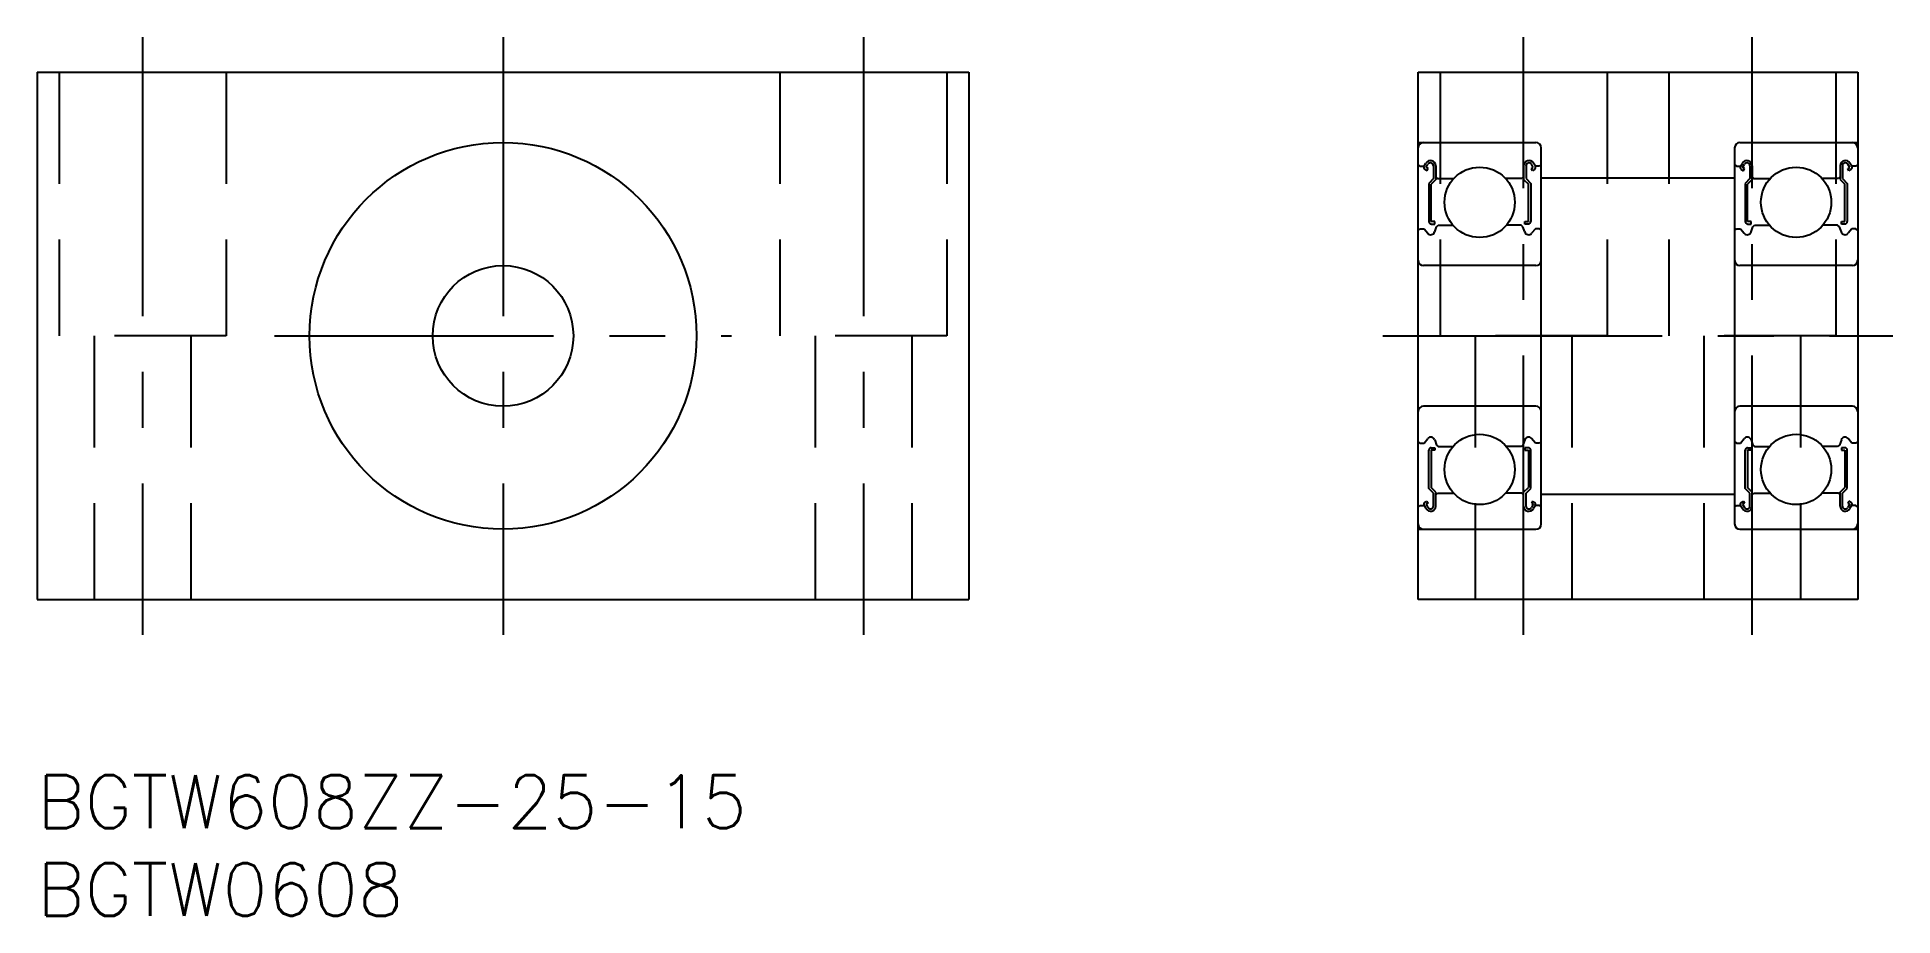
# Model space of a CAD drawing. Extents: x 0 to 106, y -8 to 42.
import ezdxf

# ---------------------------------------------------------------- set-up
doc = ezdxf.new("R2010")
doc.units = 0
doc.header["$LTSCALE"] = 0.5
doc.linetypes.add('CENTER', pattern=[50.8, 31.75, -6.35, 6.35, -6.35])
doc.linetypes.add('DASHED', pattern=[19.05, 12.7, -6.35])
for name, color, linetype in [('MSM_CENTER', 1, 'CENTER'), ('MSM_CONTINUOUS', 7, 'CONTINUOUS'), ('MSM_DASHED', 4, 'DASHED'), ('MSM_PART_NUMBER', 7, 'CONTINUOUS')]:
    doc.layers.add(name, color=color, linetype=linetype)
doc.styles.get("Standard").update_dxf_attribs({"font": 'txt.shx', "height": 3, "bigfont": 'bigfont.shx'})

# ---------------------------------------------------------------- blocks, each defined once
blk = doc.blocks.new('*U2')
at = {"layer": 'MSM_PART_NUMBER'}
blk.add_text('BGTW608ZZ-25-15', height=3, dxfattribs=at).set_placement((0, -3))
blk = doc.blocks.new('*U3')
at = {"layer": 'MSM_PART_NUMBER'}
blk.add_text('BGTW0608', height=3, dxfattribs=at).set_placement((0, -8))

msp = doc.modelspace()

# ---------------------------------------------------------------- linework, layer by layer
at = {"layer": 'MSM_CENTER'}
for p, q in [((6, 42), (6, 8)), ((26.5, 42), (26.5, 8)), ((47, 42), (47, 8)), ((84.55, 8), (84.55, 42)), ((97.55, 8), (97.55, 42)), ((13.5, 25), (39.5, 25)), ((76.55, 25), (105.55, 25))]:
    msp.add_line(p, q, dxfattribs=at)
at = {"layer": 'MSM_CONTINUOUS'}
for p, q in [((0, 40), (53, 40)), ((0, 40), (0, 10)), ((53, 40), (53, 10)), ((78.55, 40), (103.55, 40)), ((78.55, 10), (78.55, 40)), ((103.55, 40), (103.55, 10)), ((78.55, 36), (85.25, 36)), ((96.85, 36), (103.55, 36)), ((78.89, 34.65), (78.99, 34.83)), ((85.22, 34.65), (85.11, 34.83)), ((85.55, 14.3), (85.55, 35.7)), ((96.55, 35.7), (96.55, 14.3)), ((96.89, 34.65), (96.99, 34.83)), ((103.22, 34.65), (103.11, 34.83)), ((78.55, 34.75), (78.65, 34.65)), ((78.65, 34.65), (78.89, 34.65)), ((78.93, 34.47), (79.05, 34.4)), ((79, 34.58), (79.11, 34.77)), ((79.12, 34.52), (79, 34.58)), ((79.05, 34.4), (79.12, 34.52)), ((79.42, 33.95), (79.15, 33.68)), ((79.55, 33.89), (79.29, 33.63)), ((79.42, 34.68), (79.42, 33.95)), ((79.55, 34.68), (79.55, 33.89)), ((79.55, 34.05), (79.65, 33.95)), ((79.65, 33.95), (80.58, 33.95)), ((84.45, 33.95), (83.53, 33.95)), ((84.55, 34.05), (84.45, 33.95)), ((84.55, 34.68), (84.55, 33.89)), ((84.55, 33.89), (84.82, 33.63)), ((84.69, 34.68), (84.69, 33.95)), ((84.69, 33.95), (84.95, 33.68)), ((85.1, 34.58), (84.99, 34.77)), ((84.99, 34.52), (85.1, 34.58)), ((85.05, 34.4), (84.99, 34.52)), ((85.17, 34.47), (85.05, 34.4)), ((85.45, 34.65), (85.22, 34.65)), ((85.55, 34.75), (85.45, 34.65)), ((85.55, 34), (96.55, 34)), ((96.55, 34.75), (96.65, 34.65)), ((96.65, 34.65), (96.89, 34.65)), ((96.93, 34.47), (97.05, 34.4)), ((97, 34.58), (97.11, 34.77)), ((97.12, 34.52), (97, 34.58)), ((97.05, 34.4), (97.12, 34.52)), ((97.42, 33.95), (97.15, 33.68)), ((97.55, 33.89), (97.29, 33.63)), ((97.42, 34.68), (97.42, 33.95)), ((97.55, 34.68), (97.55, 33.89)), ((97.55, 34.05), (97.65, 33.95)), ((97.65, 33.95), (98.58, 33.95)), ((102.45, 33.95), (101.53, 33.95)), ((102.55, 34.05), (102.45, 33.95)), ((102.55, 34.68), (102.55, 33.89)), ((102.55, 33.89), (102.82, 33.63)), ((102.69, 34.68), (102.69, 33.95)), ((102.69, 33.95), (102.95, 33.68)), ((103.1, 34.58), (102.99, 34.77)), ((102.99, 34.52), (103.1, 34.58)), ((103.05, 34.4), (102.99, 34.52)), ((103.17, 34.47), (103.05, 34.4)), ((103.45, 34.65), (103.22, 34.65)), ((103.55, 34.75), (103.45, 34.65)), ((79.15, 33.68), (79.15, 31.5)), ((79.29, 31.5), (79.29, 33.63)), ((84.82, 31.5), (84.82, 33.63)), ((84.95, 33.68), (84.95, 31.5)), ((97.15, 33.68), (97.15, 31.5)), ((97.29, 31.5), (97.29, 33.63)), ((102.82, 31.5), (102.82, 33.63)), ((102.95, 33.68), (102.95, 31.5)), ((78.55, 31), (78.65, 31.1)), ((78.65, 31.1), (78.89, 31.1)), ((78.89, 31.1), (79.1, 30.84)), ((79.49, 31.5), (79.29, 31.5)), ((79.29, 31.36), (79.49, 31.36)), ((79.49, 31.36), (79.49, 31.5)), ((79.49, 30.92), (79.59, 31.21)), ((79.59, 31.21), (79.69, 31.3)), ((79.69, 31.3), (80.53, 31.3)), ((84.41, 31.3), (83.57, 31.3)), ((84.51, 31.21), (84.41, 31.3)), ((84.62, 30.92), (84.51, 31.21)), ((84.62, 31.5), (84.82, 31.5)), ((84.62, 31.36), (84.62, 31.5)), ((84.82, 31.36), (84.62, 31.36)), ((85.22, 31.1), (85, 30.84)), ((85.45, 31.1), (85.22, 31.1)), ((85.55, 31), (85.45, 31.1)), ((96.55, 31), (96.65, 31.1)), ((96.65, 31.1), (96.89, 31.1)), ((96.89, 31.1), (97.1, 30.84)), ((97.49, 31.5), (97.29, 31.5)), ((97.29, 31.36), (97.49, 31.36)), ((97.49, 31.36), (97.49, 31.5)), ((97.49, 30.92), (97.59, 31.21)), ((97.59, 31.21), (97.69, 31.3)), ((97.69, 31.3), (98.53, 31.3)), ((102.41, 31.3), (101.57, 31.3)), ((102.51, 31.21), (102.41, 31.3)), ((102.62, 30.92), (102.51, 31.21)), ((102.62, 31.5), (102.82, 31.5)), ((102.62, 31.36), (102.62, 31.5)), ((102.82, 31.36), (102.62, 31.36)), ((103.22, 31.1), (103, 30.84)), ((103.45, 31.1), (103.22, 31.1)), ((103.55, 31), (103.45, 31.1)), ((85.25, 29), (78.85, 29)), ((103.25, 29), (96.85, 29)), ((85.25, 21), (78.85, 21)), ((103.25, 21), (96.85, 21)), ((78.55, 19), (78.65, 18.9)), ((78.89, 18.9), (79.1, 19.16)), ((79.49, 19.08), (79.59, 18.79)), ((84.62, 19.08), (84.51, 18.79)), ((85.22, 18.9), (85, 19.16)), ((85.55, 19), (85.45, 18.9)), ((85.55, 19.65), (85.55, 19.65)), ((96.55, 19), (96.65, 18.9)), ((96.89, 18.9), (97.1, 19.16)), ((97.49, 19.08), (97.59, 18.79)), ((102.62, 19.08), (102.51, 18.79)), ((103.22, 18.9), (103, 19.16)), ((103.55, 19), (103.45, 18.9)), ((103.55, 19.65), (103.55, 19.65)), ((78.65, 18.9), (78.89, 18.9)), ((79.15, 16.32), (79.15, 18.5)), ((79.29, 18.64), (79.49, 18.64)), ((79.29, 18.5), (79.29, 16.37)), ((79.49, 18.5), (79.29, 18.5)), ((79.49, 18.64), (79.49, 18.5)), ((79.59, 18.79), (79.69, 18.7)), ((79.69, 18.7), (80.53, 18.7)), ((84.41, 18.7), (83.57, 18.7)), ((84.51, 18.79), (84.41, 18.7)), ((84.82, 18.64), (84.62, 18.64)), ((84.62, 18.64), (84.62, 18.5)), ((84.62, 18.5), (84.82, 18.5)), ((84.82, 18.5), (84.82, 16.37)), ((84.95, 16.32), (84.95, 18.5)), ((85.45, 18.9), (85.22, 18.9)), ((96.65, 18.9), (96.89, 18.9)), ((97.15, 16.32), (97.15, 18.5)), ((97.29, 18.64), (97.49, 18.64)), ((97.29, 18.5), (97.29, 16.37)), ((97.49, 18.5), (97.29, 18.5)), ((97.49, 18.64), (97.49, 18.5)), ((97.59, 18.79), (97.69, 18.7)), ((97.69, 18.7), (98.53, 18.7)), ((102.41, 18.7), (101.57, 18.7)), ((102.51, 18.79), (102.41, 18.7)), ((102.82, 18.64), (102.62, 18.64)), ((102.62, 18.64), (102.62, 18.5)), ((102.62, 18.5), (102.82, 18.5)), ((102.82, 18.5), (102.82, 16.37)), ((102.95, 16.32), (102.95, 18.5)), ((103.45, 18.9), (103.22, 18.9)), ((85.55, 16.98), (85.55, 16.98)), ((103.55, 16.98), (103.55, 16.98)), ((79.42, 16.05), (79.15, 16.32)), ((79.55, 16.11), (79.29, 16.37)), ((79.42, 15.32), (79.42, 16.05)), ((79.55, 15.32), (79.55, 16.11)), ((79.55, 15.95), (79.65, 16.05)), ((79.65, 16.05), (80.58, 16.05)), ((84.45, 16.05), (83.53, 16.05)), ((84.55, 15.95), (84.45, 16.05)), ((84.55, 16.11), (84.82, 16.37)), ((84.55, 15.32), (84.55, 16.11)), ((84.69, 16.05), (84.95, 16.32)), ((84.69, 15.32), (84.69, 16.05)), ((85.55, 16), (96.55, 16)), ((97.42, 16.05), (97.15, 16.32)), ((97.55, 16.11), (97.29, 16.37)), ((97.42, 15.32), (97.42, 16.05)), ((97.55, 15.32), (97.55, 16.11)), ((97.55, 15.95), (97.65, 16.05)), ((97.65, 16.05), (98.58, 16.05)), ((102.45, 16.05), (101.53, 16.05)), ((102.55, 15.95), (102.45, 16.05)), ((102.55, 16.11), (102.82, 16.37)), ((102.55, 15.32), (102.55, 16.11)), ((102.69, 16.05), (102.95, 16.32)), ((102.69, 15.32), (102.69, 16.05)), ((78.55, 15.25), (78.65, 15.35)), ((78.65, 15.35), (78.89, 15.35)), ((78.89, 15.35), (78.99, 15.17)), ((78.93, 15.53), (79.05, 15.6)), ((79.12, 15.48), (79, 15.42)), ((79, 15.42), (79.11, 15.23)), ((79.05, 15.6), (79.12, 15.48)), ((85.05, 15.6), (84.99, 15.48)), ((84.99, 15.48), (85.1, 15.42)), ((85.1, 15.42), (84.99, 15.23)), ((85.17, 15.53), (85.05, 15.6)), ((85.22, 15.35), (85.11, 15.17)), ((85.45, 15.35), (85.22, 15.35)), ((85.55, 15.25), (85.45, 15.35)), ((96.55, 15.25), (96.65, 15.35)), ((96.65, 15.35), (96.89, 15.35)), ((96.89, 15.35), (96.99, 15.17)), ((96.93, 15.53), (97.05, 15.6)), ((97.12, 15.48), (97, 15.42)), ((97, 15.42), (97.11, 15.23)), ((97.05, 15.6), (97.12, 15.48)), ((103.05, 15.6), (102.99, 15.48)), ((102.99, 15.48), (103.1, 15.42)), ((103.1, 15.42), (102.99, 15.23)), ((103.17, 15.53), (103.05, 15.6)), ((103.22, 15.35), (103.11, 15.17)), ((103.45, 15.35), (103.22, 15.35)), ((103.55, 15.25), (103.45, 15.35)), ((78.55, 14), (85.25, 14)), ((96.85, 14), (103.55, 14)), ((0, 10), (53, 10)), ((103.55, 10), (78.55, 10))]:
    msp.add_line(p, q, dxfattribs=at)
for centre, radius in [((26.5, 25), 11), ((82.05, 32.6), 2), ((100.05, 32.6), 2), ((26.5, 25), 4), ((82.05, 17.4), 2), ((100.05, 17.4), 2)]:
    msp.add_circle(centre, radius, dxfattribs=at)
for centre, radius, start, end in [((78.85, 35.7), 0.3, 90, 180), ((85.25, 35.7), 0.3, 0, 90), ((96.85, 35.7), 0.3, 90, 180), ((103.25, 35.7), 0.3, 0, 90), ((79.25, 34.68), 0.299, 0, 150.0002), ((79.25, 34.68), 0.166, 0, 150.0044), ((84.85, 34.68), 0.299, 29.9998, 180), ((84.85, 34.68), 0.166, 29.9956, 180), ((97.25, 34.68), 0.299, 0, 150.0002), ((97.25, 34.68), 0.166, 0, 150.0044), ((102.85, 34.68), 0.299, 29.9998, 180), ((102.85, 34.68), 0.166, 29.9956, 180), ((79, 34.58), 0.133, 149.9969, 240.0013), ((85.1, 34.58), 0.133, 299.9987, 30.0031), ((97, 34.58), 0.133, 149.9969, 240.0013), ((103.1, 34.58), 0.133, 299.9987, 30.0031), ((79.27, 30.98), 0.224, 220.001, 343.1517), ((79.29, 31.5), 0.133, 180.0001, 270), ((84.83, 30.98), 0.224, 196.8483, 319.999), ((84.82, 31.5), 0.133, 270, 359.9999), ((97.27, 30.98), 0.224, 220.001, 343.1517), ((97.29, 31.5), 0.133, 180.0001, 270), ((102.83, 30.98), 0.224, 196.8483, 319.999), ((102.82, 31.5), 0.133, 270, 359.9999), ((78.85, 29.3), 0.3, 180, 270), ((85.25, 29.3), 0.3, 270, 0), ((96.85, 29.3), 0.3, 180, 270), ((103.25, 29.3), 0.3, 270, 0), ((78.85, 20.7), 0.3, 90, 180), ((85.25, 20.7), 0.3, 0, 90), ((96.85, 20.7), 0.3, 90, 180), ((103.25, 20.7), 0.3, 0, 90), ((79.27, 19.02), 0.224, 16.8483, 139.999), ((84.83, 19.02), 0.224, 40.001, 163.1517), ((97.27, 19.02), 0.224, 16.8483, 139.999), ((102.83, 19.02), 0.224, 40.001, 163.1517), ((79.29, 18.5), 0.133, 90, 179.9999), ((84.82, 18.5), 0.133, 0.0001, 90), ((97.29, 18.5), 0.133, 90, 179.9999), ((102.82, 18.5), 0.133, 0.0001, 90), ((79, 15.42), 0.133, 119.9987, 210.0031), ((79.25, 15.32), 0.299, 209.9998, 0), ((79.25, 15.32), 0.166, 209.9956, 0), ((84.85, 15.32), 0.299, 180, 330.0002), ((84.85, 15.32), 0.166, 180, 330.0044), ((85.1, 15.42), 0.133, 329.9969, 60.0013), ((97, 15.42), 0.133, 119.9987, 210.0031), ((97.25, 15.32), 0.299, 209.9998, 0), ((97.25, 15.32), 0.166, 209.9956, 0), ((102.85, 15.32), 0.299, 180, 330.0002), ((102.85, 15.32), 0.166, 180, 330.0044), ((103.1, 15.42), 0.133, 329.9969, 60.0013), ((78.85, 14.3), 0.3, 180, 270), ((85.25, 14.3), 0.3, 270, 0), ((96.85, 14.3), 0.3, 180, 270), ((103.25, 14.3), 0.3, 270, 0)]:
    msp.add_arc(centre, radius, start, end, dxfattribs=at)
at = {"layer": 'MSM_DASHED'}
for p, q in [((1.25, 40), (1.25, 25)), ((10.75, 40), (10.75, 25)), ((42.25, 40), (42.25, 25)), ((51.75, 40), (51.75, 25)), ((79.8, 40), (79.8, 25)), ((89.3, 40), (89.3, 25)), ((92.8, 40), (92.8, 25)), ((102.3, 40), (102.3, 25)), ((10.75, 25), (1.25, 25)), ((3.25, 25), (3.25, 10)), ((8.75, 25), (8.75, 10)), ((51.75, 25), (42.25, 25)), ((44.25, 25), (44.25, 10)), ((49.75, 25), (49.75, 10)), ((89.3, 25), (79.8, 25)), ((81.8, 25), (81.8, 10)), ((87.3, 25), (87.3, 10)), ((102.3, 25), (92.8, 25)), ((94.8, 25), (94.8, 10)), ((100.3, 25), (100.3, 10))]:
    msp.add_line(p, q, dxfattribs=at)

# ---------------------------------------------------------------- block references
at = {"layer": 'MSM_CONTINUOUS'}
for name in ['*U2', '*U3']:
    msp.add_blockref(name, (0, 0), dxfattribs=at)

doc.saveas('drawing.dxf')
